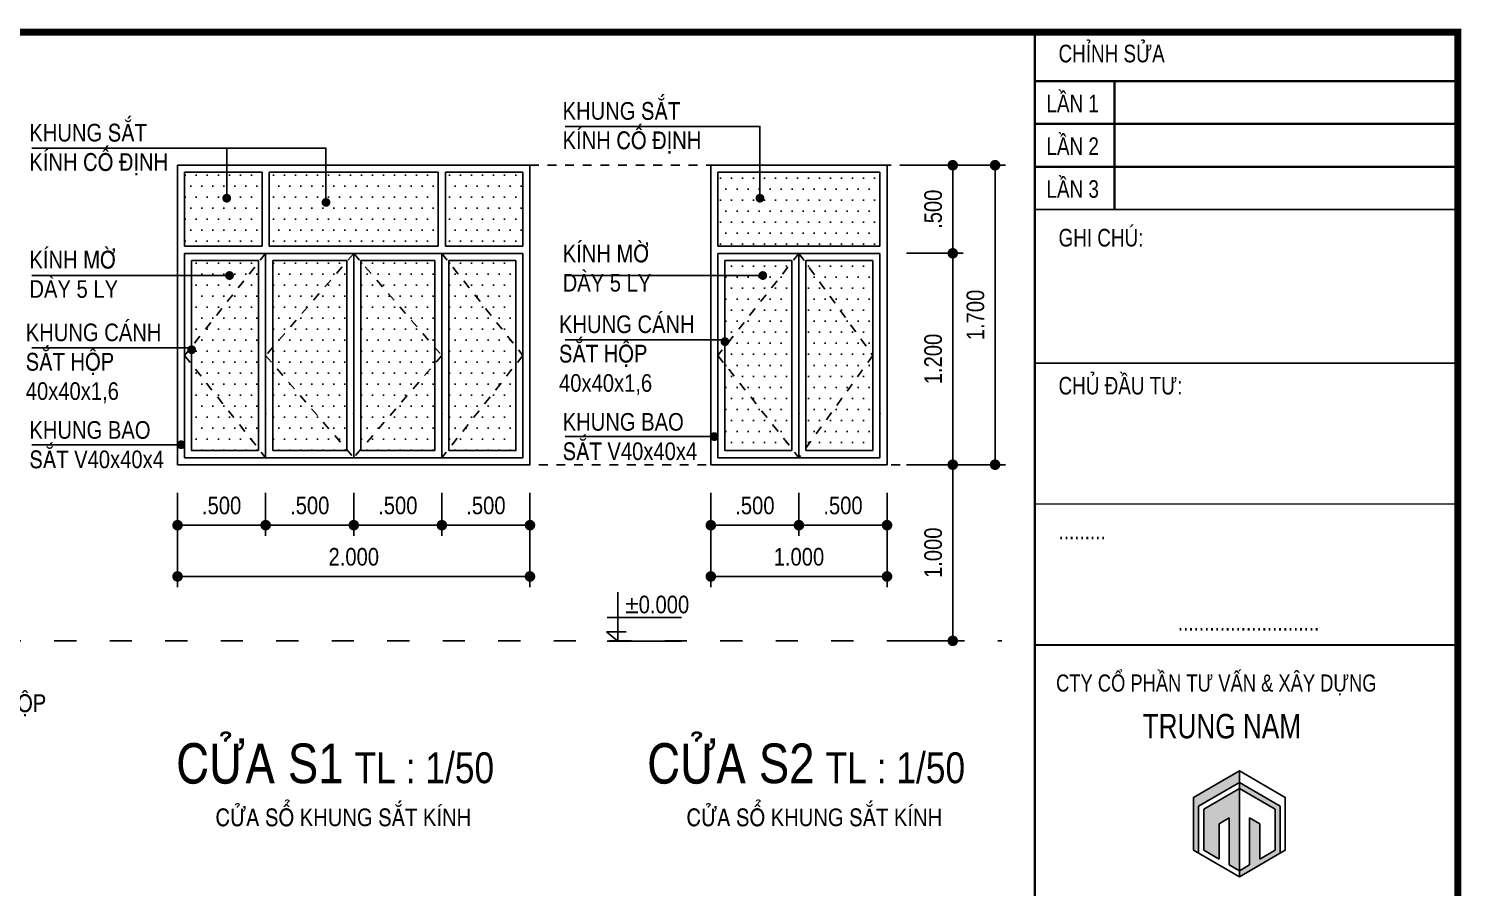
# Model space of a CAD drawing. Header units: millimetres. Extents: x 120 to 288, y 58 to 216.
# Drawn here: x 186.53 to 202.79, y 77.07 to 86.82 of the extents above; entities that cross this region are included whole.
import ezdxf

# ---------------------------------------------------------------- set-up
doc = ezdxf.new("R2010")
doc.units = ezdxf.units.MM
doc.header["$LTSCALE"] = 0.3
doc.header["$MEASUREMENT"] = 0
doc.linetypes.add('ACAD_ISO03W100', pattern=[30, 12, -18])
doc.linetypes.add('ACAD_ISO07W100', pattern=[3, 0, -3])
doc.layers.get('0').update_dxf_attribs({"linetype": 'CONTINUOUS', "lineweight": 13})
doc.layers.get('DEFPOINTS').update_dxf_attribs({"linetype": 'CONTINUOUS', "lineweight": 13})
for name, color, linetype in [('HACTH', 8, 'CONTINUOUS'), ('LAYER 1', 1, 'CONTINUOUS'), ('LAYER 7', 7, 'CONTINUOUS'), ('LAYER1', 1, 'CONTINUOUS'), ('LAYER5', 5, 'CONTINUOUS'), ('LAYER7', 7, 'CONTINUOUS'), ('NETMANH', 44, 'CONTINUOUS'), ('TEXT', 1, 'CONTINUOUS')]:
    doc.layers.add(name, color=color, linetype=linetype)
doc.styles.add('HELVE-KT', font='vhelvcn.TTF')
doc.styles.add('VNI - HELVE', font='vbookmn.TTF', dxfattribs={"width": 0.8})
doc.dimstyles.new('1-50', dxfattribs={"dimtxt": 0.2, "dimasz": 0.12, "dimexe": 0.12, "dimexo": 0.2, "dimgap": 0.12, "dimtad": 1, "dimdec": 3, "dimlfac": 0.5, "dimzin": 4, "dimdsep": 46, "dimtxsty": 'HELVE-KT', "dimblk1": 'DOT', "dimblk2": 'DOT', "dimsah": 1, "dimcen": -0.18, "dimadec": 3, "dimazin": 0, "dimtfac": 1, "dimtdec": 3, "dimtmove": 2, "dimatfit": 3, "dimldrblk": 'DOT', "dimfxl": 0, "dimtolj": 1, "dimtzin": 4, "dimarcsym": 0})

# ---------------------------------------------------------------- blocks, each defined once
blk = doc.blocks.new('_DOT')
at = {"color": 0, "linetype": 'ByBlock'}
blk.add_line((-0.5, 0), (-1, 0), dxfattribs=at)
at = {"color": 0, "linetype": 'ByBlock', "const_width": 0.5}
blk.add_lwpolyline([(-0.25, 0, 1), (0.25, 0, 1)], format="xyb", close=True, dxfattribs=at)
blk = doc.blocks.new('*D888')
at = {"layer": 'DEFPOINTS', "color": 0, "lineweight": -2, "ltscale": 0.08}
for p in [(188.217, 81.752), (189.217, 81.752), (189.217, 81.185)]:
    blk.add_point(p, dxfattribs=at)
at = {"layer": 'LAYER 1', "color": 0, "lineweight": -2, "ltscale": 0.08}
for p, q in [((188.217, 81.552), (188.217, 81.065)), ((189.217, 81.552), (189.217, 81.065)), ((188.337, 81.185), (189.097, 81.185))]:
    blk.add_line(p, q, dxfattribs=at)
at = {"layer": 'LAYER 1', "color": 0, "lineweight": -2, "ltscale": 0.08, "xscale": 0.12, "yscale": 0.12, "zscale": 0.12, "rotation": 180}
blk.add_blockref('_DOT', (188.217, 81.185), dxfattribs=at)
at = {"layer": 'LAYER 1', "color": 0, "lineweight": -2, "ltscale": 0.08, "xscale": 0.12, "yscale": 0.12, "zscale": 0.12}
blk.add_blockref('_DOT', (189.217, 81.185), dxfattribs=at)
at = {"layer": 'LAYER 1', "color": 0, "lineweight": -2, "ltscale": 0.08, "insert": (188.717, 81.408), "char_height": 0.2, "attachment_point": 5, "style": 'HELVE-KT'}
blk.add_mtext('\\A1;.500', dxfattribs=at)
blk = doc.blocks.new('*D889')
at = {"layer": 'DEFPOINTS', "color": 0, "lineweight": -2, "ltscale": 0.08}
for p in [(189.217, 81.752), (190.217, 81.752), (190.217, 81.185)]:
    blk.add_point(p, dxfattribs=at)
at = {"layer": 'LAYER 1', "color": 0, "lineweight": -2, "ltscale": 0.08}
for p, q in [((189.217, 81.552), (189.217, 81.065)), ((190.217, 81.552), (190.217, 81.065)), ((189.337, 81.185), (190.097, 81.185))]:
    blk.add_line(p, q, dxfattribs=at)
at = {"layer": 'LAYER 1', "color": 0, "lineweight": -2, "ltscale": 0.08, "xscale": 0.12, "yscale": 0.12, "zscale": 0.12, "rotation": 180}
blk.add_blockref('_DOT', (189.217, 81.185), dxfattribs=at)
at = {"layer": 'LAYER 1', "color": 0, "lineweight": -2, "ltscale": 0.08, "xscale": 0.12, "yscale": 0.12, "zscale": 0.12}
blk.add_blockref('_DOT', (190.217, 81.185), dxfattribs=at)
at = {"layer": 'LAYER 1', "color": 0, "lineweight": -2, "ltscale": 0.08, "insert": (189.717, 81.408), "char_height": 0.2, "attachment_point": 5, "style": 'HELVE-KT'}
blk.add_mtext('\\A1;.500', dxfattribs=at)
blk = doc.blocks.new('*D890')
at = {"layer": 'DEFPOINTS', "color": 0, "lineweight": -2, "ltscale": 0.08}
for p in [(190.217, 81.752), (191.217, 81.752), (191.217, 81.185)]:
    blk.add_point(p, dxfattribs=at)
at = {"layer": 'LAYER 1', "color": 0, "lineweight": -2, "ltscale": 0.08}
for p, q in [((190.217, 81.552), (190.217, 81.065)), ((191.217, 81.552), (191.217, 81.065)), ((190.337, 81.185), (191.097, 81.185))]:
    blk.add_line(p, q, dxfattribs=at)
at = {"layer": 'LAYER 1', "color": 0, "lineweight": -2, "ltscale": 0.08, "xscale": 0.12, "yscale": 0.12, "zscale": 0.12, "rotation": 180}
blk.add_blockref('_DOT', (190.217, 81.185), dxfattribs=at)
at = {"layer": 'LAYER 1', "color": 0, "lineweight": -2, "ltscale": 0.08, "xscale": 0.12, "yscale": 0.12, "zscale": 0.12}
blk.add_blockref('_DOT', (191.217, 81.185), dxfattribs=at)
at = {"layer": 'LAYER 1', "color": 0, "lineweight": -2, "ltscale": 0.08, "insert": (190.717, 81.408), "char_height": 0.2, "attachment_point": 5, "style": 'HELVE-KT'}
blk.add_mtext('\\A1;.500', dxfattribs=at)
blk = doc.blocks.new('*D891')
at = {"layer": 'DEFPOINTS', "color": 0, "lineweight": -2, "ltscale": 0.08}
for p in [(191.217, 81.752), (192.217, 81.752), (192.217, 81.185)]:
    blk.add_point(p, dxfattribs=at)
at = {"layer": 'LAYER 1', "color": 0, "lineweight": -2, "ltscale": 0.08}
for p, q in [((191.217, 81.552), (191.217, 81.065)), ((192.217, 81.552), (192.217, 81.065)), ((191.337, 81.185), (192.097, 81.185))]:
    blk.add_line(p, q, dxfattribs=at)
at = {"layer": 'LAYER 1', "color": 0, "lineweight": -2, "ltscale": 0.08, "xscale": 0.12, "yscale": 0.12, "zscale": 0.12, "rotation": 180}
blk.add_blockref('_DOT', (191.217, 81.185), dxfattribs=at)
at = {"layer": 'LAYER 1', "color": 0, "lineweight": -2, "ltscale": 0.08, "xscale": 0.12, "yscale": 0.12, "zscale": 0.12}
blk.add_blockref('_DOT', (192.217, 81.185), dxfattribs=at)
at = {"layer": 'LAYER 1', "color": 0, "lineweight": -2, "ltscale": 0.08, "insert": (191.717, 81.408), "char_height": 0.2, "attachment_point": 5, "style": 'HELVE-KT'}
blk.add_mtext('\\A1;.500', dxfattribs=at)
blk = doc.blocks.new('*D892')
at = {"layer": 'DEFPOINTS', "color": 0, "lineweight": -2, "ltscale": 0.08}
for p in [(188.217, 81.752), (192.217, 81.752), (192.217, 80.603)]:
    blk.add_point(p, dxfattribs=at)
at = {"layer": 'LAYER 1', "color": 0, "lineweight": -2, "ltscale": 0.08}
for p, q in [((188.217, 81.552), (188.217, 80.483)), ((192.217, 81.552), (192.217, 80.483)), ((188.337, 80.603), (192.097, 80.603))]:
    blk.add_line(p, q, dxfattribs=at)
at = {"layer": 'LAYER 1', "color": 0, "lineweight": -2, "ltscale": 0.08, "xscale": 0.12, "yscale": 0.12, "zscale": 0.12, "rotation": 180}
blk.add_blockref('_DOT', (188.217, 80.603), dxfattribs=at)
at = {"layer": 'LAYER 1', "color": 0, "lineweight": -2, "ltscale": 0.08, "xscale": 0.12, "yscale": 0.12, "zscale": 0.12}
blk.add_blockref('_DOT', (192.217, 80.603), dxfattribs=at)
at = {"layer": 'LAYER 1', "color": 0, "lineweight": -2, "ltscale": 0.08, "insert": (190.217, 80.825), "char_height": 0.2, "attachment_point": 5, "style": 'HELVE-KT'}
blk.add_mtext('\\A1;2.000', dxfattribs=at)
blk = doc.blocks.new('AAEER')
at = {"linetype": 'Continuous', "ltscale": 0.08}
h = blk.add_hatch(color=8, dxfattribs=at)
h.paths.add_polyline_path([(377.886, 656.949), (377.886, 657.083), (377.366, 656.782), (377.366, 656.181), (377.423, 656.148), (377.423, 656.682)])
h.paths.add_polyline_path([(377.886, 656.882), (377.481, 656.649), (377.481, 656.181), (377.655, 656.081), (377.655, 656.482), (377.771, 656.548), (377.771, 656.014), (377.886, 655.947)])
blk.add_hatch(color=8, dxfattribs=at).paths.add_polyline_path([(378.118, 656.482), (378.002, 656.548), (378.002, 656.014), (377.886, 655.947), (377.886, 655.88), (378.349, 656.148), (378.349, 656.682), (377.886, 656.949), (377.886, 656.882), (378.291, 656.649), (378.291, 656.181), (378.118, 656.081)])
for p, q in [((377.886, 657.083), (377.886, 656.949)), ((377.886, 657.083), (377.886, 655.88)), ((377.886, 656.949), (377.423, 656.682)), ((377.886, 656.882), (377.481, 656.649)), ((377.886, 656.949), (378.349, 656.682)), ((377.886, 656.882), (377.886, 655.947)), ((377.886, 656.882), (378.291, 656.649)), ((377.423, 656.682), (377.423, 656.148)), ((378.349, 656.682), (378.349, 656.148)), ((377.481, 656.649), (377.481, 656.181)), ((377.655, 656.482), (377.771, 656.548)), ((377.771, 656.548), (377.771, 656.014)), ((378.118, 656.482), (378.002, 656.548)), ((378.002, 656.548), (378.002, 656.014)), ((378.291, 656.649), (378.291, 656.181)), ((377.655, 656.482), (377.655, 656.081)), ((378.118, 656.482), (378.118, 656.081))]:
    blk.add_line(p, q, dxfattribs=at)
blk.add_lwpolyline([(377.366, 656.181), (377.886, 655.88), (378.407, 656.181), (378.407, 656.782), (377.886, 657.083), (377.366, 656.782)], close=True, dxfattribs=at)
for points in [[(377.481, 656.181), (377.655, 656.081)], [(378.291, 656.181), (378.118, 656.081)], [(377.771, 656.014), (377.886, 655.947)], [(378.002, 656.014), (377.886, 655.947)]]:
    blk.add_lwpolyline(points, dxfattribs=at)
at = {"layer": 'LAYER 7', "lineweight": 35}
for points in [[(375.565, 664.914), (380.365, 664.914)], [(376.469, 663.456), (376.469, 664.914)], [(375.565, 664.428), (380.365, 664.428)], [(375.565, 663.942), (380.365, 663.942)]]:
    blk.add_lwpolyline(points, dxfattribs=at)
at = {"layer": 'LAYER7', "const_width": 0.0278}
blk.add_lwpolyline([(380.365, 665.47), (375.565, 665.47), (375.565, 637.695), (380.365, 637.695)], close=True, dxfattribs=at)
at = {"layer": 'LAYER7'}
for points, const_width in [([(375.565, 663.456), (380.365, 663.456)], 0.0174), ([(375.565, 661.712), (380.365, 661.712)], 0.0174), ([(375.565, 660.112), (380.365, 660.112)], 0.0174), ([(375.565, 658.512), (380.365, 658.512)], 0.0212)]:
    blk.add_lwpolyline(points, dxfattribs=dict(at, const_width=const_width))
at = {"layer": 'LAYER 7', "lineweight": 35, "char_height": 0.2, "width": 5.31965, "attachment_point": 1, "style": 'VNI - HELVE'}
for s, insert in [('CHÆNH SÖÛA', (375.833, 665.327)), ('LAÀN 1', (375.696, 664.761)), ('LAÀN 2', (375.696, 664.275)), ('LAÀN 3', (375.696, 663.789)), ('GHI CHUÙ:', (375.833, 663.236)), ('CHUÛ ÑAÀU TÖ:', (375.833, 661.556)), ('.........', (375.833, 659.91)), ('...........................', (377.188, 658.873))]:
    blk.add_mtext(s, dxfattribs=dict(at, insert=insert))
at = {"layer": 'LAYER5', "attachment_point": 1, "style": 'VNI - HELVE'}
for s, insert, char_height, width in [('{\\H0.9774x;CTY COÅ PHAÀN TÖ VAÁN & XAÂY DÖÏNG} ', (375.805, 658.177), 0.19891, 4.67984), ('TRUNG NAM', (376.787, 657.729), 0.2777, 3.59296)]:
    blk.add_mtext(s, dxfattribs=dict(at, insert=insert, char_height=char_height, width=width))
blk = doc.blocks.new('*D1252')
at = {"layer": 'DEFPOINTS', "color": 0, "lineweight": -2, "ltscale": 0.08}
for p in [(196.29, 85.272), (196.29, 84.272), (197.016, 84.272)]:
    blk.add_point(p, dxfattribs=at)
at = {"layer": 'LAYER 1', "color": 0, "lineweight": -2, "ltscale": 0.08}
for p, q in [((196.49, 85.272), (197.136, 85.272)), ((197.016, 85.152), (197.016, 84.392)), ((196.49, 84.272), (197.136, 84.272))]:
    blk.add_line(p, q, dxfattribs=at)
at = {"layer": 'LAYER 1', "color": 0, "lineweight": -2, "ltscale": 0.08, "xscale": 0.12, "yscale": 0.12, "zscale": 0.12}
for p, rotation in [((197.016, 85.272), 90), ((197.016, 84.272), 270)]:
    blk.add_blockref('_DOT', p, dxfattribs=dict(at, rotation=rotation))
at = {"layer": 'LAYER 1', "color": 0, "lineweight": -2, "ltscale": 0.08, "insert": (196.794, 84.772), "char_height": 0.2, "attachment_point": 5, "rotation": 90, "style": 'HELVE-KT'}
blk.add_mtext('\\A1;.500', dxfattribs=at)
blk = doc.blocks.new('*D1253')
at = {"layer": 'DEFPOINTS', "color": 0, "lineweight": -2, "ltscale": 0.08}
for p in [(196.29, 84.272), (196.29, 81.872), (197.016, 81.872)]:
    blk.add_point(p, dxfattribs=at)
at = {"layer": 'LAYER 1', "color": 0, "lineweight": -2, "ltscale": 0.08}
for p, q in [((196.49, 84.272), (197.136, 84.272)), ((197.016, 84.152), (197.016, 81.992)), ((196.49, 81.872), (197.136, 81.872))]:
    blk.add_line(p, q, dxfattribs=at)
at = {"layer": 'LAYER 1', "color": 0, "lineweight": -2, "ltscale": 0.08, "xscale": 0.12, "yscale": 0.12, "zscale": 0.12}
for p, rotation in [((197.016, 84.272), 90), ((197.016, 81.872), 270)]:
    blk.add_blockref('_DOT', p, dxfattribs=dict(at, rotation=rotation))
at = {"layer": 'LAYER 1', "color": 0, "lineweight": -2, "ltscale": 0.08, "insert": (196.794, 83.072), "char_height": 0.2, "attachment_point": 5, "rotation": 90, "style": 'HELVE-KT'}
blk.add_mtext('\\A1;1.200', dxfattribs=at)
blk = doc.blocks.new('*D1254')
at = {"layer": 'DEFPOINTS', "color": 0, "lineweight": -2, "ltscale": 0.08}
for p in [(196.29, 81.872), (196.29, 79.872), (197.016, 79.872)]:
    blk.add_point(p, dxfattribs=at)
at = {"layer": 'LAYER 1', "color": 0, "lineweight": -2, "ltscale": 0.08}
for p, q in [((196.49, 81.872), (197.136, 81.872)), ((197.016, 81.752), (197.016, 79.992)), ((196.49, 79.872), (197.136, 79.872))]:
    blk.add_line(p, q, dxfattribs=at)
at = {"layer": 'LAYER 1', "color": 0, "lineweight": -2, "ltscale": 0.08, "xscale": 0.12, "yscale": 0.12, "zscale": 0.12}
for p, rotation in [((197.016, 81.872), 90), ((197.016, 79.872), 270)]:
    blk.add_blockref('_DOT', p, dxfattribs=dict(at, rotation=rotation))
at = {"layer": 'LAYER 1', "color": 0, "lineweight": -2, "ltscale": 0.08, "insert": (196.794, 80.872), "char_height": 0.2, "attachment_point": 5, "rotation": 90, "style": 'HELVE-KT'}
blk.add_mtext('\\A1;1.000', dxfattribs=at)
blk = doc.blocks.new('*D1255')
at = {"layer": 'DEFPOINTS', "color": 0, "lineweight": -2, "ltscale": 0.08}
for p in [(196.29, 85.272), (197.496, 85.272), (196.29, 81.872)]:
    blk.add_point(p, dxfattribs=at)
at = {"layer": 'LAYER 1', "color": 0, "lineweight": -2, "ltscale": 0.08}
for p, q in [((196.49, 85.272), (197.616, 85.272)), ((197.496, 81.992), (197.496, 85.152)), ((196.49, 81.872), (197.616, 81.872))]:
    blk.add_line(p, q, dxfattribs=at)
at = {"layer": 'LAYER 1', "color": 0, "lineweight": -2, "ltscale": 0.08, "xscale": 0.12, "yscale": 0.12, "zscale": 0.12}
for p, rotation in [((197.496, 85.272), 90), ((197.496, 81.872), 270)]:
    blk.add_blockref('_DOT', p, dxfattribs=dict(at, rotation=rotation))
at = {"layer": 'LAYER 1', "color": 0, "lineweight": -2, "ltscale": 0.08, "insert": (197.274, 83.572), "char_height": 0.2, "attachment_point": 5, "rotation": 90, "style": 'HELVE-KT'}
blk.add_mtext('\\A1;1.700', dxfattribs=at)
blk = doc.blocks.new('*D1256')
at = {"layer": 'DEFPOINTS', "color": 0, "lineweight": -2, "ltscale": 0.08}
for p in [(194.27, 81.752), (195.27, 81.752), (195.27, 81.185)]:
    blk.add_point(p, dxfattribs=at)
at = {"layer": 'LAYER 1', "color": 0, "lineweight": -2, "ltscale": 0.08}
for p, q in [((194.27, 81.552), (194.27, 81.065)), ((195.27, 81.552), (195.27, 81.065)), ((194.39, 81.185), (195.15, 81.185))]:
    blk.add_line(p, q, dxfattribs=at)
at = {"layer": 'LAYER 1', "color": 0, "lineweight": -2, "ltscale": 0.08, "xscale": 0.12, "yscale": 0.12, "zscale": 0.12, "rotation": 180}
blk.add_blockref('_DOT', (194.27, 81.185), dxfattribs=at)
at = {"layer": 'LAYER 1', "color": 0, "lineweight": -2, "ltscale": 0.08, "xscale": 0.12, "yscale": 0.12, "zscale": 0.12}
blk.add_blockref('_DOT', (195.27, 81.185), dxfattribs=at)
at = {"layer": 'LAYER 1', "color": 0, "lineweight": -2, "ltscale": 0.08, "insert": (194.77, 81.408), "char_height": 0.2, "attachment_point": 5, "style": 'HELVE-KT'}
blk.add_mtext('\\A1;.500', dxfattribs=at)
blk = doc.blocks.new('*D1257')
at = {"layer": 'DEFPOINTS', "color": 0, "lineweight": -2, "ltscale": 0.08}
for p in [(195.27, 81.752), (196.27, 81.752), (196.27, 81.185)]:
    blk.add_point(p, dxfattribs=at)
at = {"layer": 'LAYER 1', "color": 0, "lineweight": -2, "ltscale": 0.08}
for p, q in [((195.27, 81.552), (195.27, 81.065)), ((196.27, 81.552), (196.27, 81.065)), ((195.39, 81.185), (196.15, 81.185))]:
    blk.add_line(p, q, dxfattribs=at)
at = {"layer": 'LAYER 1', "color": 0, "lineweight": -2, "ltscale": 0.08, "xscale": 0.12, "yscale": 0.12, "zscale": 0.12, "rotation": 180}
blk.add_blockref('_DOT', (195.27, 81.185), dxfattribs=at)
at = {"layer": 'LAYER 1', "color": 0, "lineweight": -2, "ltscale": 0.08, "xscale": 0.12, "yscale": 0.12, "zscale": 0.12}
blk.add_blockref('_DOT', (196.27, 81.185), dxfattribs=at)
at = {"layer": 'LAYER 1', "color": 0, "lineweight": -2, "ltscale": 0.08, "insert": (195.77, 81.408), "char_height": 0.2, "attachment_point": 5, "style": 'HELVE-KT'}
blk.add_mtext('\\A1;.500', dxfattribs=at)
blk = doc.blocks.new('*D1260')
at = {"layer": 'DEFPOINTS', "color": 0, "lineweight": -2, "ltscale": 0.08}
for p in [(194.27, 81.752), (196.27, 81.752), (196.27, 80.603)]:
    blk.add_point(p, dxfattribs=at)
at = {"layer": 'LAYER 1', "color": 0, "lineweight": -2, "ltscale": 0.08}
for p, q in [((194.27, 81.552), (194.27, 80.483)), ((196.27, 81.552), (196.27, 80.483)), ((194.39, 80.603), (196.15, 80.603))]:
    blk.add_line(p, q, dxfattribs=at)
at = {"layer": 'LAYER 1', "color": 0, "lineweight": -2, "ltscale": 0.08, "xscale": 0.12, "yscale": 0.12, "zscale": 0.12, "rotation": 180}
blk.add_blockref('_DOT', (194.27, 80.603), dxfattribs=at)
at = {"layer": 'LAYER 1', "color": 0, "lineweight": -2, "ltscale": 0.08, "xscale": 0.12, "yscale": 0.12, "zscale": 0.12}
blk.add_blockref('_DOT', (196.27, 80.603), dxfattribs=at)
at = {"layer": 'LAYER 1', "color": 0, "lineweight": -2, "ltscale": 0.08, "insert": (195.27, 80.825), "char_height": 0.2, "attachment_point": 5, "style": 'HELVE-KT'}
blk.add_mtext('\\A1;1.000', dxfattribs=at)

msp = doc.modelspace()

# ---------------------------------------------------------------- hatches: boundary and pattern name
at = {"layer": 'NETMANH', "ltscale": 0.08}
h = msp.add_hatch(dxfattribs=at)
h.set_pattern_fill('DOTS', color=256, scale=2, style=0)
h.set_pattern_definition([(0, (10.49223, 0.03532), (0.0625, 0.125), [0, -0.125])])
h.paths.add_polyline_path([(190.1368, 84.19163), (189.2968, 84.19163), (189.2968, 82.03163), (190.1368, 82.03163)])
h.paths.add_polyline_path([(189.1368, 84.19163), (188.3768, 84.19163), (188.3768, 82.03163), (189.1368, 82.03163)])
h.paths.add_polyline_path([(191.1368, 84.19163), (190.2968, 84.19163), (190.2968, 82.03163), (191.1368, 82.03163)])
h.paths.add_polyline_path([(192.0568, 84.19163), (191.2968, 84.19163), (191.2968, 82.03163), (192.0568, 82.03163)])
h.paths.add_polyline_path([(192.1368, 85.19163), (191.2568, 85.19163), (191.2568, 84.35163), (192.1368, 84.35163)])
h.paths.add_polyline_path([(191.1768, 85.19163), (189.2568, 85.19163), (189.2568, 84.35163), (191.1768, 84.35163)])
h.paths.add_polyline_path([(189.1768, 85.19163), (188.2968, 85.19163), (188.2968, 84.35163), (189.1768, 84.35163)])
h = msp.add_hatch(dxfattribs=at)
h.set_pattern_fill('DOTS', color=256, scale=2, style=0)
h.set_pattern_definition([(0, (-120.933, 0), (0.0625, 0.125), [0, -0.125])])
h.paths.add_polyline_path([(196.10964, 83.11163), (195.34964, 82.0621), (195.34964, 82.03163), (196.10964, 82.03163)])
h.paths.add_polyline_path([(196.10964, 83.11163), (195.34964, 84.16115), (195.34964, 82.0621)])
h.paths.add_polyline_path([(196.10964, 84.19163), (195.34964, 84.19163), (195.34964, 84.16115), (196.10964, 83.11163)])
h.paths.add_polyline_path([(195.18964, 84.17076), (194.42964, 83.2125), (194.42964, 83.20181, -0.41421356), (194.45464, 83.17681, -0.41421356), (194.42964, 83.15181), (194.42964, 83.01076), (195.18964, 82.0525)])
h.paths.add_polyline_path([(195.18964, 84.17076), (195.18964, 84.19163), (194.42964, 84.19163), (194.42964, 84.01977), (194.83449, 84.01977, -1), (194.88449, 84.01977, -1), (194.83449, 84.01977), (194.42964, 84.01977), (194.42964, 83.2125)])
h.paths.add_polyline_path([(194.42964, 83.01076), (194.42964, 82.03163), (195.18964, 82.03163), (195.18964, 82.0525)])
h.paths.add_polyline_path([(196.18964, 85.19163), (194.82762, 85.19163), (194.82762, 84.92299, -0.41421356), (194.85262, 84.89799, -1), (194.80262, 84.89799, -0.41421356), (194.82762, 84.92299), (194.82762, 85.19163), (194.34964, 85.19163), (194.34964, 84.35163), (196.18964, 84.35163)])

# ---------------------------------------------------------------- linework, layer by layer
at = {"layer": 'HACTH', "lineweight": -2, "ltscale": 0.08}
for points in [[(194.82762, 84.89799), (194.82762, 85.71299), (192.61483, 85.71299)], [(188.77478, 84.89799), (188.77478, 85.46639), (186.56199, 85.46639)], [(188.77478, 85.46639), (189.90154, 85.46639), (189.90154, 84.85)], [(188.80665, 84.01977), (186.56199, 84.01977)], [(194.85949, 84.01977), (192.61483, 84.01977)], [(194.3975, 83.29038), (192.61483, 83.29038)], [(188.34466, 83.19828), (186.56199, 83.19828)], [(194.30991, 82.19079), (192.61483, 82.19079)], [(188.25707, 82.09869), (186.56199, 82.09869)]]:
    msp.add_lwpolyline(points, dxfattribs=at)
at = {"layer": 'LAYER 1', "linetype": 'ACAD_ISO07W100', "ltscale": 0.02}
for points in [[(192.2168, 85.27163), (196.49011, 85.27163)], [(196.61825, 81.87163), (192.2168, 81.87163)]]:
    msp.add_lwpolyline(points, dxfattribs=at)
at = {"layer": 'LAYER 1', "lineweight": -2, "ltscale": 0.08, "const_width": 0.05}
for points in [[(188.74978, 84.89799, 1), (188.79978, 84.89799, 1)], [(189.87654, 84.85, 1), (189.92654, 84.85, 1)], [(194.80262, 84.89799, 1), (194.85262, 84.89799, 1)], [(188.78165, 84.01977, 1), (188.83165, 84.01977, 1)], [(194.83449, 84.01977, 1), (194.88449, 84.01977, 1)], [(194.40464, 83.26891, 1), (194.45464, 83.26891, 1)], [(188.3518, 83.17681, 1), (188.4018, 83.17681, 1)], [(188.23207, 82.09869, 1), (188.28207, 82.09869, 1)], [(194.28491, 82.19079, 1), (194.33491, 82.19079, 1)]]:
    msp.add_lwpolyline(points, format="xyb", close=True, dxfattribs=at)
at = {"layer": 'LAYER 1', "linetype": 'ACAD_ISO03W100', "ltscale": 0.07}
msp.add_lwpolyline([(178.62728, 79.87163), (197.57336, 79.87163)], dxfattribs=at)
at = {"layer": 'LAYER1', "linetype": 'Continuous', "ltscale": 0.05}
for points in [[(193.21434, 80.42524), (193.21434, 79.86963)], [(193.09332, 80.13529), (193.93699, 80.13529)], [(193.08643, 79.9732), (193.30948, 79.9732)], [(193.21434, 79.86963), (193.08643, 79.9732)], [(193.09332, 79.86963), (193.93699, 79.86963)]]:
    msp.add_lwpolyline(points, dxfattribs=at)
at = {"layer": 'LAYER5', "color": 163, "ltscale": 5}
for p, q in [((188.2968, 84.35163), (189.1768, 84.35163)), ((188.2968, 84.27163), (192.1368, 84.27163)), ((189.2568, 84.35163), (191.1768, 84.35163)), ((191.2568, 84.35163), (192.1368, 84.35163)), ((194.34964, 84.35163), (196.18964, 84.35163)), ((194.34964, 84.27163), (196.18964, 84.27163)), ((188.3768, 84.19163), (189.1368, 84.19163)), ((189.2968, 84.19163), (190.1368, 84.19163)), ((190.2968, 84.19163), (191.1368, 84.19163)), ((191.2968, 84.19163), (192.0568, 84.19163)), ((194.42964, 84.19163), (195.18964, 84.19163)), ((195.34964, 84.19163), (196.10964, 84.19163))]:
    msp.add_line(p, q, dxfattribs=at)
msp.add_lwpolyline([(188.2168, 85.27163), (192.2168, 85.27163), (192.2168, 81.87163), (188.2168, 81.87163)], close=True, dxfattribs=at)
for points in [[(196.26964, 81.87163), (194.26964, 81.87163), (194.26964, 85.27163), (196.26964, 85.27163)], [(196.26964, 85.27163), (196.26964, 81.87163)], [(188.2968, 84.35163), (188.2968, 85.19163), (189.1768, 85.19163)], [(189.1768, 85.19163), (189.1768, 84.35163)], [(189.2568, 85.19163), (189.2568, 84.35163)], [(189.2568, 85.19163), (191.1768, 85.19163)], [(191.1768, 85.19163), (191.1768, 84.35163)], [(191.2568, 85.19163), (191.2568, 84.35163)], [(191.2568, 85.19163), (192.1368, 85.19163), (192.1368, 84.35163)], [(194.34964, 84.35163), (194.34964, 85.19163), (196.18964, 85.19163)], [(196.18964, 85.19163), (196.18964, 84.35163)], [(192.1368, 84.27163), (192.1368, 81.95163), (188.2968, 81.95163), (188.2968, 84.27163)], [(189.2168, 84.27163), (189.2168, 81.95163)], [(190.2168, 84.27163), (190.2168, 81.95163)], [(191.2168, 84.27163), (191.2168, 81.95163)], [(196.18964, 81.95163), (194.34964, 81.95163), (194.34964, 84.27163)], [(195.26964, 84.27163), (195.26964, 81.95163)], [(196.18964, 84.27163), (196.18964, 81.95163)], [(189.1368, 82.03163), (188.3768, 82.03163), (188.3768, 84.19163)], [(189.1368, 84.19163), (189.1368, 82.03163)], [(189.2968, 84.19163), (189.2968, 82.03163)], [(190.1368, 84.19163), (190.1368, 82.03163)], [(190.2968, 84.19163), (190.2968, 82.03163)], [(191.1368, 84.19163), (191.1368, 82.03163)], [(191.2968, 84.19163), (191.2968, 82.03163)], [(192.0568, 84.19163), (192.0568, 82.03163), (191.2968, 82.03163)], [(195.18964, 82.03163), (194.42964, 82.03163), (194.42964, 84.19163)], [(195.18964, 84.19163), (195.18964, 82.03163)], [(195.34964, 84.19163), (195.34964, 82.03163)], [(196.10964, 84.19163), (196.10964, 82.03163)], [(190.1368, 82.03163), (189.2968, 82.03163)], [(191.1368, 82.03163), (190.2968, 82.03163)], [(196.10964, 82.03163), (195.34964, 82.03163)]]:
    msp.add_lwpolyline(points, dxfattribs=at)
at = {"layer": 'LAYER5', "color": 163, "linetype": 'ACAD_ISO03W100', "ltscale": 0.01}
for points in [[(189.2168, 84.27163), (188.2968, 83.11163), (189.2168, 81.95163)], [(190.2168, 84.27163), (189.2168, 83.11163), (190.2168, 81.95163)], [(190.2168, 84.27163), (191.2168, 83.11163), (190.2168, 81.95163)], [(191.2168, 84.27163), (192.1368, 83.11163), (191.2168, 81.95163)], [(195.26964, 84.27163), (194.34964, 83.11163), (195.26964, 81.95163)], [(195.26964, 84.27163), (196.10964, 83.11163), (195.26964, 81.95163)]]:
    msp.add_lwpolyline(points, dxfattribs=at)
at = {"layer": 'LAYER5', "color": 163, "ltscale": 5}
for p in [(189.2168, 82.45638), (190.2168, 82.45638), (191.2168, 82.45638), (195.26964, 82.45638), (196.18964, 82.45638)]:
    msp.add_point(p, dxfattribs=at)
at = {"layer": 'LAYER7', "linetype": 'Continuous', "const_width": 0.08}
msp.add_lwpolyline([(202.74885, 86.78282), (163.54885, 86.78282), (163.54885, 59.00791), (202.74885, 59.00791)], close=True, dxfattribs=at)

# ---------------------------------------------------------------- block references
at = {"layer": 'LAYER 7', "linetype": 'Continuous'}
msp.add_blockref('AAEER', (-177.61615, -578.6868), dxfattribs=at)

# ---------------------------------------------------------------- texts
at = {"layer": 'LAYER 1', "linetype": 'Continuous', "ltscale": 0.4, "char_height": 0.2, "width": 10.8090428, "attachment_point": 1, "style": 'HELVE-KT'}
for s, insert in [('{\\H2.25x;CÖÛA S1}  {\\H1.75x;TL : 1/50}', (188.20442, 78.70598)), ('{\\H2.25x;CÖÛA S2}  {\\H1.75x;TL : 1/50}', (193.55042, 78.70598))]:
    msp.add_mtext(s, dxfattribs=dict(at, insert=insert))
at = {"layer": 'LAYER1', "linetype": 'Continuous', "ltscale": 0.05, "char_height": 0.2, "style": 'HELVE-KT'}
for s, insert, width, attachment_point in [('±0.000', (193.29756, 80.38474), 15.1845217, 1), ('CÖÛA SOÅ KHUNG SAÉT KÍNH', (188.64806, 77.7629), 5.2618645, 7), ('CÖÛA SOÅ KHUNG SAÉT KÍNH', (193.99406, 77.7629), 5.2618645, 7)]:
    msp.add_mtext(s, dxfattribs=dict(at, insert=insert, width=width, attachment_point=attachment_point))
at = {"layer": 'TEXT', "char_height": 0.2, "width": 22.9529552, "attachment_point": 1, "style": 'HELVE-KT'}
for s, insert in [('KHUNG SAÉT\\PKÍNH COÁ ÑÒNH', (192.58745, 85.98864)), ('KHUNG SAÉT\\PKÍNH COÁ ÑÒNH', (186.53461, 85.74204)), ('KÍNH MÔØ \\PDAØY 5 LY', (192.58852, 84.37065)), ('KÍNH MÔØ \\PDAØY 5 LY', (186.53568, 84.30024)), ('KHUNG CAÙNH \\PSAÉT HOÄP \\P40x40x1,6', (192.5468, 83.56657)), ('KHUNG CAÙNH \\PSAÉT HOÄP \\P40x40x1,6', (186.49396, 83.47447)), ('KHUNG BAO\\PSAÉT V40x40x4', (192.58839, 82.45828)), ('KHUNG BAO\\PSAÉT V40x40x4', (186.53555, 82.36618)), ('PANOÂ \\PNHOÂM HOÄP', (185.46708, 79.59769))]:
    msp.add_mtext(s, dxfattribs=dict(at, insert=insert))

# ---------------------------------------------------------------- dimensions: what is measured, and where the dimension line sits
at = {"layer": 'LAYER 1', "lineweight": -2, "ltscale": 0.08}
for base, p1, p2, picture, middle in [((197.01637, 84.27163), (196.29011, 85.27163), (196.29011, 84.27163), '*D1252', (196.79424, 84.77163)), ((197.49593, 85.27163), (196.29011, 81.87163), (196.29011, 85.27163), '*D1255', (197.2738, 83.57163)), ((197.01637, 81.87163), (196.29011, 84.27163), (196.29011, 81.87163), '*D1253', (196.79424, 83.07163)), ((197.01637, 79.87163), (196.29011, 81.87163), (196.29011, 79.87163), '*D1254', (196.79424, 80.87163))]:
    dim = msp.add_linear_dim(base=base, p1=p1, p2=p2, angle=90, dimstyle='1-50', dxfattribs=at)
    dim.commit()
    dim.dimension.update_dxf_attribs({"geometry": picture, "text_midpoint": middle})
for base, p1, p2, picture, middle in [((189.2168, 81.18539), (188.2168, 81.75163), (189.2168, 81.75163), '*D888', (188.7168, 81.40753)), ((192.2168, 80.6026), (188.2168, 81.75163), (192.2168, 81.75163), '*D892', (190.2168, 80.82473)), ((190.2168, 81.18539), (189.2168, 81.75163), (190.2168, 81.75163), '*D889', (189.7168, 81.40753)), ((191.2168, 81.18539), (190.2168, 81.75163), (191.2168, 81.75163), '*D890', (190.7168, 81.40753)), ((192.2168, 81.18539), (191.2168, 81.75163), (192.2168, 81.75163), '*D891', (191.7168, 81.40753)), ((195.26964, 81.18539), (194.26964, 81.75163), (195.26964, 81.75163), '*D1256', (194.76964, 81.40753)), ((196.26964, 80.6026), (194.26964, 81.75163), (196.26964, 81.75163), '*D1260', (195.26964, 80.82473)), ((196.26964, 81.18539), (195.26964, 81.75163), (196.26964, 81.75163), '*D1257', (195.76964, 81.40753))]:
    dim = msp.add_linear_dim(base=base, p1=p1, p2=p2, dimstyle='1-50', dxfattribs=at)
    dim.commit()
    dim.dimension.update_dxf_attribs({"geometry": picture, "text_midpoint": middle})

doc.saveas('drawing.dxf')
